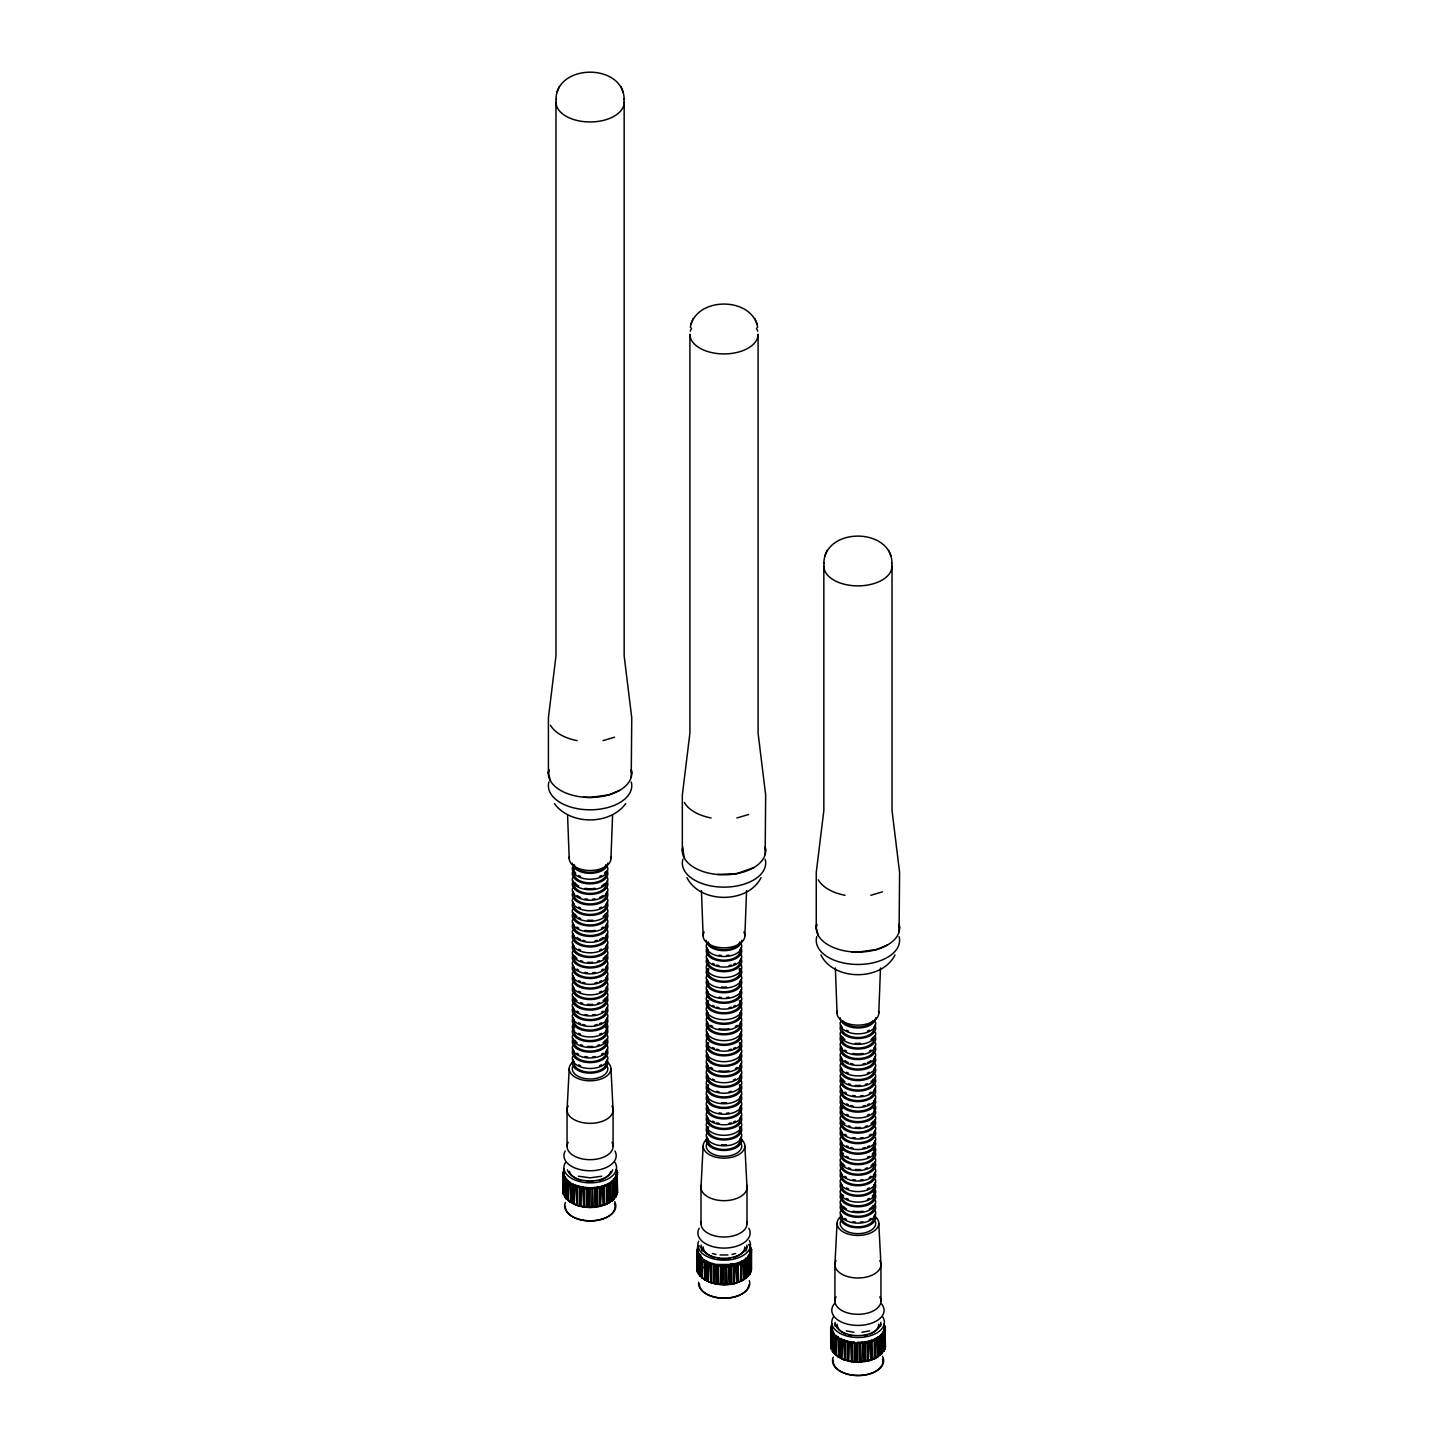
<?xml version="1.0" encoding="UTF-8"?>
<svg xmlns="http://www.w3.org/2000/svg" width="1448" height="1448" viewBox="0 0 1448 1448"><rect width="100%" height="100%" fill="white"/><g stroke="black" fill="none" stroke-linecap="round" stroke-linejoin="round"><path stroke-width="1.5" d="M555.978 102.265L555.978 655.89L548.412 717.756L548.412 773.413L550.439 780.834M604.649 1185.333L600.811 1186.527A26.317 15.204 0 0 1 597.753 1187.179L590.241 1187.812L589.97 1207.487L604.522 1204.772L604.649 1185.333A26.336 15.204 0 0 0 607.255 1184.211L610.332 1182.437A26.336 15.204 0 0 0 612.287 1180.935L614.35 1178.726A26.317 15.204 0 0 0 615.472 1176.953C617.101 1174.056 616.504 1166.744 616.577 1172.609M564.811 1194.111A25.557 14.752 0 0 0 565.571 1196.537L565.842 1197.134A25.557 14.752 0 0 0 582.603 1206.799L583.616 1206.98A25.557 14.752 0 0 0 600.395 1206.256L601.3 1205.858A25.557 14.752 0 0 0 606.748 1203.994A25.575 14.77 0 0 0 611.689 1200.754L614.386 1198.727L614.35 1178.726M615.762 1176.355L616.07 1196.555L614.803 1196.844L617.138 1194.383L616.359 1174.491M624.16 102.265L624.16 655.89L631.744 717.756L631.238 777.16M748.996 1244.411L750.462 1249.316L749.394 1254.276A26.317 15.204 0 0 1 748.272 1256.05L748.399 1275.96C742.172 1282.53 731.566 1284.43 724.163 1284.521L724.163 1265.136L727.819 1264.9M748.399 1275.96L748.2 1256.357L749.992 1256.249L749.684 1253.66M823.84 566.204L823.84 810.536L816.256 872.402L816.256 928.041L818.301 935.462M882.194 1333.355L882.321 1353.265L872.293 1359.509L857.831 1362.115L858.085 1342.459L865.596 1341.825A26.317 15.204 0 0 0 868.673 1341.174L872.492 1339.979A26.317 15.204 0 0 0 875.099 1338.857L878.176 1337.083A26.317 15.204 0 0 0 880.131 1335.563L882.194 1333.355A26.317 15.204 0 0 0 883.316 1331.599C884.945 1328.703 884.348 1321.39 884.42 1327.255M882.321 1353.265L882.122 1333.662L883.914 1333.572L883.606 1330.984M831.858 1326.006L832.853 1331.599A26.317 15.204 0 0 0 833.994 1333.355L833.849 1353.265L841.179 1358.441L851.478 1361.627A25.557 14.752 0 0 0 868.257 1360.903L869.216 1360.649A25.557 14.752 0 0 0 881.108 1353.79L884.981 1349.029L884.221 1329.137M892.022 566.204L892.022 810.536L899.588 872.402L899.081 931.788M697.755 1269.263L698.606 1270.204L696.796 1269.787L698.841 1272.05L697.393 1272.014L699.764 1274.457A25.557 14.752 0 0 0 716.543 1284.123L717.556 1284.304L709.52 1282.023L702.009 1277.86L701.936 1258.258L700.054 1256.05A26.317 15.204 0 0 1 698.95 1254.276L697.864 1250.565L698.642 1246.203M858.139 1361.898L850.447 1361.446A25.557 14.752 0 0 1 833.722 1351.78L830.718 1347.111L831.966 1342.332M565.842 1197.134L562.838 1192.138L563.815 1191.939L564.014 1171.36M610.947 858.447L612.558 815.604M744.869 935.77L746.571 890.665M878.791 1013.093L880.493 967.988M609.608 1182.907L612.178 1183.088L612.866 1180.391M701.556 1257.715L702.135 1258.258A26.317 15.204 0 0 0 704.09 1259.76L707.149 1261.534A26.317 15.204 0 0 0 709.773 1262.656L713.592 1263.851A26.317 15.204 0 0 0 716.651 1264.502L731.674 1264.502A26.317 15.204 0 0 0 734.751 1263.851L738.571 1262.656A26.317 15.204 0 0 0 741.177 1261.534L746.209 1260.321L748.272 1256.05M859.171 1342.441L851.985 1343.635L852.166 1361.301M877.452 1337.554L880.131 1337.644L880.71 1335.038M569.209 1068.769L567.055 1110.055L567.055 1146.4M703.131 1146.074L700.995 1187.378L700.995 1223.705M837.053 1223.397L834.917 1264.683L834.917 1301.028M568.195 1182.998L568.268 1182.02L568.431 1183.179L573.227 1184.211A26.317 15.204 0 0 0 575.851 1185.333L579.671 1186.527A26.317 15.204 0 0 0 582.73 1187.179L590.241 1187.812M702.135 1258.258L702.352 1260.502L704.796 1260.231M833.976 1333.355L836.057 1337.644L841.071 1338.857A26.317 15.204 0 0 0 843.695 1339.979L847.514 1341.174A26.317 15.204 0 0 0 850.591 1341.825L854.827 1342.332M589.155 1187.794L592.485 1189.351L592.485 1206.98M723.077 1265.118L726.407 1266.674L726.407 1284.304M856.999 1342.441L860.329 1343.979L860.329 1361.609M563.942 1171.993L563.344 1176.753L565.01 1176.953A26.317 15.204 0 0 0 566.132 1178.726L568.195 1180.935A26.317 15.204 0 0 0 570.168 1182.437L570.874 1182.907M697.357 1270.584L698.841 1272.05L698.045 1251.814M831.966 1329.137L832.455 1351.509L834.844 1353.5L833.197 1352.197M725.394 1265.136L724.579 1265.063M574.892 1204.374L576.775 1205.261L575.851 1185.333M708.814 1281.697L710.697 1282.584L709.773 1262.656M843.695 1339.979L844.618 1359.907L842.754 1359.02M589.336 1207.143C590.042 1207.795 576.358 1205.388 576.775 1205.261L566.005 1198.636L566.132 1178.726M555.978 99.188C556.883 63.241 623.255 63.151 624.16 99.188M823.84 563.109C824.781 527.108 891.063 527.108 892.022 563.109M563.942 1173.242L562.838 1172.572L564.195 1169.188M582.603 1206.799L583.616 1206.98L582.802 1187.324L580.395 1188.337L578.675 1186.274M616.54 1171.993L617.663 1174.509L616.215 1175.124M617.663 1192.138L616.794 1194.31M717.556 1284.304L716.543 1283.924L724.163 1284.521M698.207 1247.434L696.76 1249.787L697.864 1249.316M750.987 1270.584L750.987 1267.199M832.039 1323.834L830.7 1327.11L831.767 1327.255M884.638 1348.957L885.506 1346.785L883.66 1347.201L885.054 1345.681M616.359 1170.744L616.305 1169.188M884.221 1325.372L884.149 1323.834M751.53 1269.787L751.53 1249.57L749.756 1245.588M885.47 1347.111L884.855 1326.169L885.506 1327.219M548.412 773.395L548.919 769.63A41.666 24.055 0 0 0 590.078 797.468L608.993 794.825L619.545 790.409M690.334 327.357C695.782 296.315 752.218 296.315 757.666 327.357M684.379 858.139L682.66 848.365M765.159 854.483L765.666 795.079L758.1 733.213L758.1 334.235A34.1 19.675 0 0 1 724 353.927A34.1 19.675 0 0 1 689.9 334.235L689.9 733.213L682.334 795.079L682.334 850.736M816.256 928.041L816.763 924.276A41.666 24.055 0 0 0 857.922 952.096L876.836 949.472L887.389 945.037M602.278 1205.514L600.395 1206.275L601.807 1186.274M735.729 1263.597L734.317 1283.58A25.557 14.752 0 0 1 717.556 1284.285M870.121 1360.143L868.239 1360.903L869.651 1340.92M831.786 1326.621L831.568 1346.495M701.99 1277.751L698.334 1273.878L699.475 1273.86A25.557 14.752 0 0 1 699.239 1273.263M834.066 1352.921L834.844 1353.5L833.957 1353.156M610.332 1182.437L609.861 1202.274L604.16 1205.098M746.788 1257.715L746.209 1258.258A26.317 15.204 0 0 1 744.254 1259.76L743.783 1279.598L742.516 1280.303M878.176 1337.083L878.23 1356.541L876.438 1357.627M750.462 1250.565L750.462 1249.316M884.402 1327.888L884.402 1326.621M565.335 1197.55L567.001 1198.872L564.611 1196.862L564.412 1178.925L566.584 1179.287M700.524 1256.611L698.334 1256.249L698.533 1274.186M832.455 1333.88L832.636 1332.721L832.455 1333.88L834.446 1333.934M564.611 1179.233L564.123 1174.491M563.978 1189.858L562.838 1190.202L563.725 1192.03M698.533 1256.556L698.642 1253.66M579.671 1186.527L576.847 1187.378L576.992 1205.062M713.592 1263.851L710.769 1264.701L710.769 1282.331M847.514 1341.174L844.691 1342.025L844.691 1359.654M832.51 1332.576L832.564 1330.984M608.703 1184.374L609.789 1183.74L608.703 1184.374L608.594 1202.98L612.631 1200.139L611.689 1200.754A25.557 14.752 0 0 0 612.776 1199.686M746.209 1277.95L746.553 1277.462M852.347 1343.69L852.528 1361.337M612.395 1200.555L612.287 1180.935M746.317 1277.86L746.209 1258.258M880.131 1355.274L880.493 1354.785M610.205 1201.93L610.205 1182.69M874.773 1358.405L874.773 1340.776L875.913 1338.441M564.485 1179.034L564.792 1178.093M698.407 1256.357L698.714 1255.416M832.329 1333.68L832.636 1332.721M608.069 1183.794L606.929 1186.147L606.929 1203.777M741.991 1261.118L740.851 1263.452L740.851 1281.082M734.751 1263.851L737.086 1264.864L737.72 1263.814L737.575 1282.331M572.937 1203.469L572.413 1183.794M706.841 1280.865L706.334 1261.118M840.781 1358.115L840.256 1338.441M564.648 1177.948L564.72 1176.355M698.588 1255.271L698.932 1254.276L698.823 1258.584M617.065 1194.6L616.396 1174.871M749.756 1255.271C749.105 1253.642 752.616 1254.819 750.299 1251.814M750.987 1271.923L750.444 1247.108L751.059 1271.706L748.725 1274.15L749.648 1273.498L749.521 1254.312M884.873 1349.337L884.239 1329.499L885.506 1329.155L884.511 1327.327M697.266 1271.706C698.389 1265.371 696.216 1252.538 697.864 1250.565M750.716 1266.149L750.987 1265.063M697.393 1247.343L698.823 1245.714M750.951 1254.384L750.607 1253.262L751.059 1254.077M597.771 1206.618L597.753 1187.179L599.581 1188.446L601.21 1186.564L603.164 1187.541L604.522 1185.532L606.929 1186.147L606.621 1203.903M731.692 1283.942L731.602 1264.647L733.684 1265.733L735.15 1263.887M865.542 1361.229L865.542 1341.97L867.605 1343.056L869.072 1341.21C871.153 1342.893 874.375 1340.106 874.212 1340.16L874.321 1358.604M761.033 877.615C748.055 903.932 699.945 903.932 686.967 877.615M894.973 954.938C881.995 981.255 833.867 981.255 820.889 954.938M556.828 92.364L559.254 86.518M690.75 324.316L693.176 318.488M827.116 550.457L824.672 556.285M564.883 1176.989L564.611 1196.862M832.455 1351.509L832.745 1331.635M566.277 1181.278L568.195 1180.935L568.087 1200.555M700.054 1256.05L699.927 1275.96M738.571 1262.656L737.575 1264.701L736.38 1264.231L737.086 1282.494M834.12 1335.925L836.057 1335.563A26.317 15.204 0 0 0 838.012 1337.083L838.718 1337.554M577.155 1187.487L577.318 1205.17M704.072 1259.76L704.561 1261.968L706.859 1261.534L707.493 1263.452L709.882 1262.855L711.276 1264.032L711.258 1282.494M837.994 1337.083L838.483 1339.291L840.781 1338.857L841.415 1340.776L843.804 1340.16L845.198 1341.355L845.179 1359.799M562.874 1174.835L563.381 1173.749L562.874 1174.835L564.268 1175.124M696.778 1252.049L697.303 1251.072M832.129 1329.753L830.718 1329.481L831.786 1327.888M562.838 1174.509L563.815 1172.699M831.224 1328.377L830.7 1329.373M733.014 1263.507L730.154 1264.448L732.38 1263.67M741.485 1280.865L740.67 1281.317L741.648 1280.774L740.67 1281.317L741.177 1261.534M875.406 1358.17L874.592 1358.64L875.569 1358.097L874.592 1358.64L875.099 1338.857M570.277 1182.69L571.019 1202.492L570.15 1182.437M704.941 1262.185L704.941 1279.815L704.199 1259.995M839.949 1340.341A22.064 12.742 0 0 1 838.899 1339.364L838.863 1357.138L838.12 1337.319M625.735 803.604C609.934 825.342 570.222 825.342 554.403 803.604M615.997 1179.034L613.898 1179.287M698.588 1245.588L698.334 1249.877M749.793 1274.186L749.358 1255.832L749.992 1273.878L748.308 1275.833M614.278 1198.274L615.997 1196.663M615.871 1196.862L615.472 1176.953L615.834 1177.948M593.97 1207.107L594.567 1187.613M727.891 1284.43L728.507 1264.937M861.813 1361.754L862.429 1342.242M588.558 1206.999L589.083 1188.591L588.015 1189.351L585.915 1187.613M719.837 1264.937L721.937 1266.674L723.023 1265.914L722.48 1284.322M853.759 1342.242L855.859 1343.979L856.944 1343.237L856.401 1361.645M716.525 1284.123L716.724 1264.647L714.317 1265.661L712.597 1263.597M698.823 1254.312L697.266 1254.077L697.393 1272.014M750.136 1252.43L751.53 1252.158L750.498 1249.932M614.386 1198.51L613.717 1198.582A25.557 14.752 0 0 0 615.49 1195.034M598.621 1187.885L597.68 1187.324L596.359 1189.007L596.359 1206.637M732.543 1265.19L731.602 1264.647L730.281 1266.33L730.281 1283.96M866.465 1342.513L865.596 1341.825L864.203 1343.635L864.203 1361.265M566.005 1198.636L567.001 1198.872L566.096 1198.274M882.23 1353.156L881.561 1353.228A25.557 14.752 0 0 0 883.153 1350.278M563.344 1194.383L564.141 1169.351L563.471 1194.69M831.315 1349.337L831.985 1323.997L831.206 1349.029M872.384 1359.419L871.569 1340.323M698.063 1246.674L698.045 1248.049M588.015 1206.98L587.562 1188.536L589.083 1188.591M614.296 1198.817L614.278 1179.034M614.386 1198.727L614.477 1181.007L612.468 1180.935M724.163 1265.262L722.118 1266.674L723.023 1265.914M746.39 1258.258L748.399 1258.33L748.127 1257.443L748.145 1276.231M858.085 1342.586L856.039 1343.997L856.944 1343.237M880.131 1335.563L882.321 1335.635L882.049 1334.766L882.067 1353.554M748.218 1258.511L748.127 1257.443M882.158 1335.834L882.049 1334.766M562.838 1172.572L562.874 1192.464M580.395 1205.967L580.123 1187.469L581.571 1187.776L580.901 1206.075M714.317 1283.29L714.045 1264.792L715.493 1265.1L714.823 1283.399M848.763 1360.722L849.415 1342.423L848.238 1342.984L846.537 1340.92M595.816 1206.691L595.2 1188.337L596.703 1188.156L595.816 1189.061L594.006 1187.794L592.105 1189.369M729.738 1284.014L729.122 1265.661L730.625 1265.48L729.738 1266.385L727.928 1265.118L726.027 1266.674M863.66 1361.337L863.062 1342.984L864.565 1342.785L863.66 1343.708L861.85 1342.441L859.967 1343.997M588.558 1189.369L591.327 1187.794M601.119 1205.913L600.395 1206.275M736.199 1282.838L734.317 1283.58L735.294 1283.326A25.557 14.752 0 0 0 747.186 1276.466M868.963 1360.559L868.239 1360.903M848.238 1360.613L847.985 1342.115C848.763 1344.559 851.261 1339.871 851.985 1343.635M700.018 1275.598L700.923 1276.177L699.257 1274.874M571.019 1184.862L572.937 1184.229L573.571 1186.147L574.747 1185.767L574.005 1203.958M707.493 1281.082L707.439 1262.565L708.669 1263.09L707.927 1281.281M841.415 1358.405L841.36 1339.889L842.591 1340.414L841.849 1358.604M613.264 1199.143L613.717 1198.582M586.531 1207.107L586.983 1187.704M720.452 1284.43L720.905 1265.027M854.374 1361.754L854.338 1342.441M586.476 1187.794L584.684 1189.061L581.861 1187.885M720.398 1265.118L718.606 1266.385L715.783 1265.19M696.778 1249.678L696.796 1269.787M830.7 1327.002L830.718 1347.111M749.557 1273.661L748.725 1274.15L749.992 1273.878M743.693 1279.561L744.127 1259.995M877.579 1356.993L878.067 1337.319M698.678 1273.498L699.764 1274.457M832.745 1350.894L833.396 1351.183A25.557 14.752 0 0 1 832.654 1348.758M849.705 1342.513L851.623 1341.988M741.466 1261.534L743.385 1262.185L743.711 1261.063L742.625 1261.697L743.385 1279.815M875.388 1338.857L877.307 1339.509L877.651 1338.386L876.565 1339.002L877.307 1357.138M850.646 1361.229L851.478 1361.627L850.646 1341.97M576.775 1185.677L573.716 1186.202L574.747 1185.767M707.782 1263.597L708.669 1263.09M753.467 867.714L736.869 873.596L717.484 874.465M734.317 1283.58L735.331 1283.145M737.647 1263L740.851 1263.452L740.399 1281.281M579.272 1205.876L579.272 1186.564M713.194 1283.145L713.194 1263.887M847.134 1360.523L847.116 1341.21M614.567 737.213L602.947 740.634M748.489 814.536L736.869 817.957M882.411 891.859L870.809 895.28M737.249 1264.81L736.38 1264.231M871.008 1359.799L870.302 1341.554L871.008 1342.169M843.804 1359.419L844.618 1359.907L843.623 1359.419M601.735 1176.21L590.078 1177.839L578.422 1176.21M731.928 1254.42L735.656 1253.534M869.578 1330.857L861.94 1332.287M700.199 1258.602L701.936 1258.258M750.589 1250.022L751.584 1249.895L750.933 1248.846L751.566 1249.787M727.855 1264.81L726.208 1265.081M569.263 1201.369L570.476 1202.166M704.398 1279.489L703.185 1278.693M838.32 1356.812L837.125 1355.998M727.964 1254.982L720.036 1254.982M737.973 1282.276L738.444 1262.855M596.703 1187.342L597.68 1187.324M730.625 1264.665L731.602 1264.647M864.547 1341.988L865.542 1341.97M697.357 1267.199L697.212 1268.358M582.802 1187.324L583.779 1187.342M716.724 1264.647L717.701 1264.665M709.701 1282.095L709.972 1282.204M607.255 1184.211L609.463 1184.862M615.599 1176.989L617.138 1176.753L617.138 1194.383M883.678 1332.576L884.529 1330.585L884.981 1349.029M583.562 797.16L590.078 797.45A41.666 24.055 0 0 0 631.238 769.648L631.744 773.395M851.406 951.789L857.922 952.096A41.666 24.055 0 0 0 899.081 924.276L899.588 928.041M564.123 1187.686L564.014 1189.677L563.688 1188.826M617.608 1192.464L617.011 1171.523L617.663 1172.572M853.904 1332.287L846.266 1330.857M850.664 1361.283L849.614 1360.993M716.543 1283.924L715.692 1283.67M704.018 1279.217L704.995 1279.797M837.939 1356.541L838.917 1357.12M749.992 1245.479L749.087 1244.556M712.344 1253.534L716.072 1254.42M603.164 1205.17L602.459 1186.908L603.798 1186.491L603.653 1205.007M870.302 1341.554L871.642 1341.138L871.497 1359.654M883.443 1350.894L883.443 1331.635M570.096 1201.894L571.055 1202.474M563.978 1194.039L564.919 1194.727L563.435 1193.261M831.84 1348.74L832.763 1349.373L831.279 1347.907M836.166 1355.364L836.111 1336.667M702.244 1278.041L702.189 1259.344M617.101 1170.219L617.011 1174.418M835.949 1355.183L835.858 1335.581M880.239 1337.554L879.913 1355.437M746.317 1260.231L745.991 1278.131M612.395 1182.926L612.07 1200.808M883.859 1333.68L883.733 1351.509M883.787 1333.771L883.914 1351.201M856.039 1343.997L855.406 1343.165L855.859 1361.609M722.118 1266.674L721.484 1265.842L721.937 1284.304M567.634 1180.391L568.087 1182.926M617.011 1171.523L617.644 1172.464M734.027 1283.29L733.575 1264.955L733.503 1283.399M575.96 1185.532L576.847 1187.378M884.529 1330.585L884.945 1331.508M750.607 1253.262L751.023 1254.185M616.667 1175.939L617.101 1176.862M888.746 550.457L891.172 556.285M754.824 318.488L757.25 324.316M620.884 86.518L623.328 92.364M599.924 1188.374L599.581 1206.075M607.545 1203.469L607.545 1184.229M573.716 1186.202L573.517 1185.242L573.571 1203.777M614.205 1180.12L614.386 1181.097M860.148 1343.997L859.768 1361.645M726.226 1266.674L725.846 1284.322M592.286 1189.351L591.924 1206.999M599.762 1188.41L600.106 1205.967M765.34 848.347L765.666 850.718M878.791 1223.397L880.945 1264.683L880.945 1301.028M744.869 1146.074L747.005 1187.378L747.005 1223.705M610.947 1068.769L613.083 1110.055L613.083 1146.4M568.268 1182.02L568.431 1200.808M835.351 967.988L837.053 1013.093M701.429 890.665L703.131 935.77M567.58 815.604L569.209 858.447M880.312 1335.581L880.239 1355.183M867.949 1360.613L867.497 1342.278L867.424 1360.722M838.483 1339.291L838.483 1356.921M834.066 1333.662L834.12 1353.554M718.606 1284.014L718.443 1265.57L718.063 1283.96M704.561 1261.968L704.561 1279.598M700.126 1254.366L700.199 1276.231M584.684 1206.691L584.521 1188.247L584.141 1206.637M570.621 1184.645L570.621 1202.274M566.204 1179.034L566.277 1198.908M746.734 1221.641A23.005 13.285 0 0 1 724 1236.99A23.005 13.285 0 0 1 701.266 1221.641M746.734 1185.297A23.005 13.285 0 0 1 724 1200.664A23.005 13.285 0 0 1 701.266 1185.297M740.887 1138.997A20.869 12.055 0 0 1 737.973 1155.033A20.869 12.055 0 0 1 710.027 1155.033A20.869 12.055 0 0 1 707.113 1138.997M740.887 974.667A17.774 10.263 0 0 1 724 988.079A17.774 10.263 0 0 1 707.113 974.667M740.887 968.784A17.774 10.263 0 0 1 724 982.215A17.774 10.263 0 0 1 707.113 968.784M739.313 969.074A16.091 9.303 0 0 1 724 981.255A16.091 9.303 0 0 1 708.687 969.074M739.892 968.766A16.091 9.303 0 0 1 739.313 970.178M708.687 970.178A16.091 9.303 0 0 1 708.108 968.766M740.887 1142.906A17.774 10.263 0 0 1 724 1156.337A17.774 10.263 0 0 1 707.113 1142.906M740.887 1137.042A17.774 10.263 0 0 1 724 1150.454A17.774 10.263 0 0 1 707.113 1137.042M739.892 1138.743A16.091 9.303 0 0 1 724 1149.495A16.091 9.303 0 0 1 708.108 1138.743M726.516 1144.753A16.091 9.303 0 0 1 721.484 1144.753M740.887 1132.39A17.774 10.263 0 0 1 724 1145.821A17.774 10.263 0 0 1 707.113 1132.39M740.887 1126.526A17.774 10.263 0 0 1 724 1139.938A17.774 10.263 0 0 1 707.113 1126.526M739.313 1126.815A16.091 9.303 0 0 1 724 1138.979A16.091 9.303 0 0 1 708.687 1126.815M740.887 1121.874A17.774 10.263 0 0 1 724 1135.304A17.774 10.263 0 0 1 707.113 1121.874M740.887 1116.01A17.774 10.263 0 0 1 724 1129.422A17.774 10.263 0 0 1 707.113 1116.01M739.892 1117.711A16.091 9.303 0 0 1 724 1128.463A16.091 9.303 0 0 1 708.108 1117.711M735.385 1121.114A16.091 9.303 0 0 1 733.466 1122.055M731.312 1122.815A16.091 9.303 0 0 1 728.978 1123.377M719.023 1123.377A16.091 9.303 0 0 1 716.688 1122.815M714.534 1122.055A16.091 9.303 0 0 1 712.615 1121.114M740.887 1111.358A17.774 10.263 0 0 1 724 1124.788A17.774 10.263 0 0 1 707.113 1111.358M740.887 1105.494A17.774 10.263 0 0 1 724 1118.906A17.774 10.263 0 0 1 707.113 1105.494M739.892 1107.195A16.091 9.303 0 0 1 724 1117.947A16.091 9.303 0 0 1 708.108 1107.195M728.978 1112.86A16.091 9.303 0 0 1 726.516 1113.204M721.484 1113.204A16.091 9.303 0 0 1 719.023 1112.86M740.887 1079.81A17.774 10.263 0 0 1 724 1093.24A17.774 10.263 0 0 1 707.113 1079.81M740.887 1073.945A17.774 10.263 0 0 1 724 1087.376A17.774 10.263 0 0 1 707.113 1073.945M739.892 1075.665A16.091 9.303 0 0 1 724 1086.398A16.091 9.303 0 0 1 708.108 1075.665M735.385 1079.05A16.091 9.303 0 0 1 733.466 1079.991M714.534 1079.991A16.091 9.303 0 0 1 712.615 1079.05M740.887 1100.842A17.774 10.263 0 0 1 724 1114.272A17.774 10.263 0 0 1 707.113 1100.842M740.887 1094.978A17.774 10.263 0 0 1 724 1108.408A17.774 10.263 0 0 1 707.113 1094.978M739.892 1096.697A16.091 9.303 0 0 1 724 1107.43A16.091 9.303 0 0 1 708.108 1096.697M726.516 1102.688A16.091 9.303 0 0 1 721.484 1102.688M740.887 1090.326A17.774 10.263 0 0 1 724 1103.756A17.774 10.263 0 0 1 707.113 1090.326M740.887 1084.461A17.774 10.263 0 0 1 724 1097.892A17.774 10.263 0 0 1 707.113 1084.461M739.313 1084.751A16.091 9.303 0 0 1 724 1096.914A16.091 9.303 0 0 1 708.687 1084.751M731.312 1091.267A16.091 9.303 0 0 1 728.978 1091.828M719.023 1091.828A16.091 9.303 0 0 1 716.688 1091.267M740.887 1069.294A17.774 10.263 0 0 1 724 1082.724A17.774 10.263 0 0 1 707.113 1069.294M740.887 1063.429A17.774 10.263 0 0 1 724 1076.86A17.774 10.263 0 0 1 707.113 1063.429M739.892 1065.149A16.091 9.303 0 0 1 724 1075.882A16.091 9.303 0 0 1 708.108 1065.149M737.032 1067.411A16.091 9.303 0 0 1 735.385 1068.534M728.978 1070.796A16.091 9.303 0 0 1 719.023 1070.796M712.615 1068.534A16.091 9.303 0 0 1 710.968 1067.411M740.887 995.699A17.774 10.263 0 0 1 724 1009.111A17.774 10.263 0 0 1 707.113 995.699M740.887 989.817A17.774 10.263 0 0 1 724 1003.247A17.774 10.263 0 0 1 707.113 989.817M739.892 991.536A16.091 9.303 0 0 1 724 1002.288A16.091 9.303 0 0 1 708.108 991.536M728.978 997.183A16.091 9.303 0 0 1 726.516 997.527M721.484 997.527A16.091 9.303 0 0 1 719.023 997.183M740.887 1037.745A17.774 10.263 0 0 1 724 1051.176A17.774 10.263 0 0 1 707.113 1037.745M740.887 1031.881A17.774 10.263 0 0 1 724 1045.311A17.774 10.263 0 0 1 707.113 1031.881M739.892 1033.601A16.091 9.303 0 0 1 724 1044.334A16.091 9.303 0 0 1 708.108 1033.601M740.887 1016.731A17.774 10.263 0 0 1 724 1030.143A17.774 10.263 0 0 1 707.113 1016.731M740.887 1010.849A17.774 10.263 0 0 1 724 1024.279A17.774 10.263 0 0 1 707.113 1010.849M739.892 1012.568A16.091 9.303 0 0 1 724 1023.302A16.091 9.303 0 0 1 708.108 1012.568M740.887 985.183A17.774 10.263 0 0 1 724 998.595A17.774 10.263 0 0 1 707.113 985.183M740.887 979.3A17.774 10.263 0 0 1 724 992.731A17.774 10.263 0 0 1 707.113 979.3M739.892 981.02A16.091 9.303 0 0 1 724 991.771A16.091 9.303 0 0 1 708.108 981.02M726.516 987.011A16.091 9.303 0 0 1 721.484 987.011M740.887 1058.778A17.774 10.263 0 0 1 724 1072.208A17.774 10.263 0 0 1 707.113 1058.778M740.887 1052.913A17.774 10.263 0 0 1 724 1066.343A17.774 10.263 0 0 1 707.113 1052.913M739.892 1054.633A16.091 9.303 0 0 1 724 1065.366A16.091 9.303 0 0 1 708.108 1054.633M740.887 1048.262A17.774 10.263 0 0 1 724 1061.692A17.774 10.263 0 0 1 707.113 1048.262M740.887 1042.397A17.774 10.263 0 0 1 724 1055.827A17.774 10.263 0 0 1 707.113 1042.397M739.313 1042.687A16.091 9.303 0 0 1 724 1054.85A16.091 9.303 0 0 1 708.687 1042.687M735.385 1047.501A16.091 9.303 0 0 1 733.466 1048.443M731.312 1049.203A16.091 9.303 0 0 1 728.978 1049.764M719.023 1049.764A16.091 9.303 0 0 1 716.688 1049.203M714.534 1048.443A16.091 9.303 0 0 1 712.615 1047.501M740.887 1006.215A17.774 10.263 0 0 1 724 1019.627A17.774 10.263 0 0 1 707.113 1006.215M740.887 1000.333A17.774 10.263 0 0 1 724 1013.763A17.774 10.263 0 0 1 707.113 1000.333M739.313 1000.622A16.091 9.303 0 0 1 724 1012.804A16.091 9.303 0 0 1 708.687 1000.622M735.385 1005.437A16.091 9.303 0 0 1 733.466 1006.378M731.312 1007.138A16.091 9.303 0 0 1 728.978 1007.699M719.023 1007.699A16.091 9.303 0 0 1 716.688 1007.138M714.534 1006.378A16.091 9.303 0 0 1 712.615 1005.437M740.887 1027.247A17.774 10.263 0 0 1 724 1040.66A17.774 10.263 0 0 1 707.113 1027.247M740.887 1021.365A17.774 10.263 0 0 1 724 1034.795A17.774 10.263 0 0 1 707.113 1021.365M739.892 1023.084A16.091 9.303 0 0 1 724 1033.818A16.091 9.303 0 0 1 708.108 1023.084M737.032 1025.347A16.091 9.303 0 0 1 735.385 1026.469M728.978 1028.732A16.091 9.303 0 0 1 719.023 1028.732M712.615 1026.469A16.091 9.303 0 0 1 710.968 1025.347M740.887 943.119A17.774 10.263 0 0 1 724 956.531A17.774 10.263 0 0 1 707.113 943.119M741.774 940.404A17.774 10.263 0 0 1 724 950.666A17.774 10.263 0 0 1 706.226 940.404M739.892 941.852A16.091 9.303 0 0 1 724 949.707A16.091 9.303 0 0 1 708.108 941.852M740.887 964.151A17.774 10.263 0 0 1 724 977.563A17.774 10.263 0 0 1 707.113 964.151M740.887 958.268A17.774 10.263 0 0 1 724 971.699A17.774 10.263 0 0 1 707.113 958.268M739.892 959.988A16.091 9.303 0 0 1 724 970.739A16.091 9.303 0 0 1 708.108 959.988M735.385 963.373A16.091 9.303 0 0 1 733.466 964.314M731.312 965.074A16.091 9.303 0 0 1 728.978 965.635M719.023 965.635A16.091 9.303 0 0 1 716.688 965.074M714.534 964.314A16.091 9.303 0 0 1 712.615 963.373M740.887 953.635A17.774 10.263 0 0 1 724 967.047A17.774 10.263 0 0 1 707.113 953.635M740.887 947.752A17.774 10.263 0 0 1 724 961.182A17.774 10.263 0 0 1 707.113 947.752M739.892 949.472A16.091 9.303 0 0 1 724 960.223A16.091 9.303 0 0 1 708.108 949.472M728.978 955.119A16.091 9.303 0 0 1 726.516 955.463M721.484 955.463A16.091 9.303 0 0 1 719.023 955.119M743.856 932.041A20.869 12.055 0 0 1 724 947.825A20.869 12.055 0 0 1 704.144 932.041M749.394 1240.628A26.317 15.204 0 0 1 724.706 1260.158A26.317 15.204 0 0 1 698.642 1241.226M748.996 1273.57A25.557 14.752 0 0 1 748.037 1275.326M698.66 1270.819A25.557 14.752 0 0 1 698.696 1268.955M749.34 1280.72A25.575 14.77 0 0 1 725.502 1298.078A25.575 14.77 0 0 1 698.66 1282.258M748.924 1284.865A24.815 14.317 0 0 1 726.787 1298.204A24.815 14.317 0 0 1 700.289 1287.869M700.036 1287.272A24.815 14.317 0 0 1 699.366 1283.652M703.33 1267.634A23.494 13.557 0 0 1 702.877 1267.109M742.154 1264.484A23.494 13.557 0 0 1 741.485 1264.918M703.33 1262.023A23.494 13.557 0 0 1 702.877 1261.498M700.886 1257.534A23.494 13.557 0 0 1 700.778 1254.583M742.299 1263.018A22.064 12.742 0 0 1 739.765 1264.774M733.068 1265.751A15.258 8.815 0 0 1 731.674 1266.276M727.855 1267.145A15.258 8.815 0 0 1 724.579 1267.398M746.915 1245.045A22.915 13.231 0 0 1 724 1258.276A22.915 13.231 0 0 1 701.085 1245.045M746.915 1246.909A22.915 13.231 0 0 1 745.792 1251M702.208 1251A22.915 13.231 0 0 1 701.085 1246.909M690.334 331.158A34.1 19.675 0 0 1 691.583 328.153M756.417 328.153A34.1 19.675 0 0 1 757.666 331.158M744.833 1246.909A20.833 12.037 0 0 1 733.466 1257.624M730.444 1258.348A20.833 12.037 0 0 1 717.556 1258.348M714.534 1257.624A20.833 12.037 0 0 1 703.167 1246.909M748.851 1228.32A26.136 15.095 0 0 1 724 1248.085A26.136 15.095 0 0 1 699.149 1228.32M765.159 846.971A41.666 24.055 0 0 1 724 874.791A41.666 24.055 0 0 1 682.841 846.971M711.131 817.957A41.666 24.055 0 0 1 684.379 802.5M765.159 859.316A41.666 24.055 0 0 1 724 887.135A41.666 24.055 0 0 1 682.841 859.316M879.805 1296.919A23.005 13.285 0 0 1 857.922 1314.313A23.005 13.285 0 0 1 836.039 1296.919M879.805 1260.593A23.005 13.285 0 0 1 857.922 1277.987A23.005 13.285 0 0 1 836.039 1260.593M876.529 1217.931A20.869 12.055 0 0 1 857.922 1235.452A20.869 12.055 0 0 1 839.333 1217.931M875.479 1053.547A17.774 10.263 0 0 1 857.922 1065.402A17.774 10.263 0 0 1 840.383 1053.547M874.827 1046.108A17.774 10.263 0 0 1 857.922 1059.538A17.774 10.263 0 0 1 841.035 1046.108M873.832 1047.827A16.091 9.303 0 0 1 857.922 1058.56A16.091 9.303 0 0 1 842.03 1047.827M870.954 1050.09A16.091 9.303 0 0 1 869.307 1051.212M862.899 1053.474A16.091 9.303 0 0 1 852.944 1053.474M846.537 1051.212A16.091 9.303 0 0 1 844.908 1050.09M875.479 1221.804A17.774 10.263 0 0 1 857.922 1233.66A17.774 10.263 0 0 1 840.383 1221.804M874.827 1214.365A17.774 10.263 0 0 1 857.922 1227.777A17.774 10.263 0 0 1 841.035 1214.365M873.832 1216.067A16.091 9.303 0 0 1 857.922 1226.818A16.091 9.303 0 0 1 842.03 1216.067M870.954 1218.347A16.091 9.303 0 0 1 869.307 1219.451M862.899 1221.732A16.091 9.303 0 0 1 860.438 1222.058M855.406 1222.058A16.091 9.303 0 0 1 852.944 1221.732M846.537 1219.451A16.091 9.303 0 0 1 844.908 1218.347M875.479 1211.288A17.774 10.263 0 0 1 857.922 1223.144A17.774 10.263 0 0 1 840.383 1211.288M874.827 1203.849A17.774 10.263 0 0 1 857.922 1217.261A17.774 10.263 0 0 1 841.035 1203.849M873.832 1205.551A16.091 9.303 0 0 1 857.922 1216.302A16.091 9.303 0 0 1 842.03 1205.551M873.235 1205.243A16.091 9.303 0 0 1 869.307 1208.935M862.899 1211.216A16.091 9.303 0 0 1 852.944 1211.216M846.537 1208.935A16.091 9.303 0 0 1 843.587 1206.582M875.479 1200.772A17.774 10.263 0 0 1 857.922 1212.628A17.774 10.263 0 0 1 840.383 1200.772M873.759 1191.831A17.774 10.263 0 0 1 859.316 1206.727A17.774 10.263 0 0 1 841.035 1193.333M873.832 1195.034A16.091 9.303 0 0 1 857.922 1205.786A16.091 9.303 0 0 1 842.03 1195.034M874.031 1191.849A16.091 9.303 0 0 1 873.832 1193.315M873.235 1194.727A16.091 9.303 0 0 1 872.275 1196.066M869.307 1198.419A16.091 9.303 0 0 1 867.388 1199.378M848.456 1199.378A16.091 9.303 0 0 1 846.537 1198.419M843.587 1196.066A16.091 9.303 0 0 1 842.609 1194.727M875.479 1190.256A17.774 10.263 0 0 1 857.922 1202.111A17.774 10.263 0 0 1 840.383 1190.256M874.827 1182.817A17.774 10.263 0 0 1 857.922 1196.229A17.774 10.263 0 0 1 841.035 1182.817M873.832 1184.518A16.091 9.303 0 0 1 857.922 1195.27A16.091 9.303 0 0 1 842.03 1184.518M869.307 1187.903A16.091 9.303 0 0 1 867.388 1188.862M848.456 1188.862A16.091 9.303 0 0 1 846.537 1187.903M875.479 1158.708A17.774 10.263 0 0 1 857.922 1170.563A17.774 10.263 0 0 1 840.383 1158.708M873.759 1149.766A17.774 10.263 0 0 1 857.922 1164.681A17.774 10.263 0 0 1 842.103 1149.766M873.832 1152.97A16.091 9.303 0 0 1 857.922 1163.721A16.091 9.303 0 0 1 842.03 1152.97M873.235 1152.662A16.091 9.303 0 0 1 872.275 1154.02M869.307 1156.373A16.091 9.303 0 0 1 867.388 1157.314M848.456 1157.314A16.091 9.303 0 0 1 846.537 1156.373M843.587 1154.02A16.091 9.303 0 0 1 842.609 1152.662M842.03 1151.25A16.091 9.303 0 0 1 841.831 1149.784M874.031 1149.784A16.091 9.303 0 0 1 873.832 1151.25M875.479 1179.74A17.774 10.263 0 0 1 857.922 1191.595A17.774 10.263 0 0 1 840.383 1179.74M874.827 1172.301A17.774 10.263 0 0 1 857.922 1185.713A17.774 10.263 0 0 1 841.035 1172.301M873.832 1174.002A16.091 9.303 0 0 1 857.922 1184.754A16.091 9.303 0 0 1 842.03 1174.002M870.954 1176.283A16.091 9.303 0 0 1 869.307 1177.387M862.899 1179.668A16.091 9.303 0 0 1 860.438 1180.011M855.406 1180.011A16.091 9.303 0 0 1 852.944 1179.668M846.537 1177.387A16.091 9.303 0 0 1 844.908 1176.283M875.479 1169.224A17.774 10.263 0 0 1 857.922 1181.079A17.774 10.263 0 0 1 840.383 1169.224M874.827 1161.785A17.774 10.263 0 0 1 857.922 1175.197A17.774 10.263 0 0 1 841.035 1161.785M873.832 1163.486A16.091 9.303 0 0 1 857.922 1174.237A16.091 9.303 0 0 1 842.03 1163.486M873.235 1163.178A16.091 9.303 0 0 1 870.954 1165.767M867.388 1167.83A16.091 9.303 0 0 1 865.234 1168.59M860.438 1169.495A16.091 9.303 0 0 1 855.406 1169.495M850.61 1168.59A16.091 9.303 0 0 1 848.456 1167.83M844.908 1165.767A16.091 9.303 0 0 1 842.609 1163.178M875.479 1148.192A17.774 10.263 0 0 1 857.922 1160.047A17.774 10.263 0 0 1 840.383 1148.192M874.827 1140.753A17.774 10.263 0 0 1 857.922 1154.165A17.774 10.263 0 0 1 841.035 1140.753M873.832 1142.454A16.091 9.303 0 0 1 857.922 1153.205A16.091 9.303 0 0 1 842.03 1142.454M869.307 1145.857A16.091 9.303 0 0 1 867.388 1146.798M865.234 1147.558A16.091 9.303 0 0 1 862.899 1148.119M852.944 1148.119A16.091 9.303 0 0 1 850.61 1147.558M848.456 1146.798A16.091 9.303 0 0 1 846.537 1145.857M875.479 1074.579A17.774 10.263 0 0 1 857.922 1086.434A17.774 10.263 0 0 1 840.383 1074.579M874.827 1067.14A17.774 10.263 0 0 1 857.922 1080.57A17.774 10.263 0 0 1 841.035 1067.14M873.832 1068.859A16.091 9.303 0 0 1 857.922 1079.593A16.091 9.303 0 0 1 842.03 1068.859M869.307 1072.244A16.091 9.303 0 0 1 867.388 1073.185M848.456 1073.185A16.091 9.303 0 0 1 846.537 1072.244M875.479 1116.643A17.774 10.263 0 0 1 857.922 1128.499A17.774 10.263 0 0 1 840.383 1116.643M873.759 1107.72A17.774 10.263 0 0 1 857.922 1122.616A17.774 10.263 0 0 1 842.103 1107.72M873.832 1110.906A16.091 9.303 0 0 1 857.922 1121.657A16.091 9.303 0 0 1 842.03 1110.906M874.031 1107.72A16.091 9.303 0 0 1 873.832 1109.186M869.307 1114.308A16.091 9.303 0 0 1 867.388 1115.25M848.456 1115.25A16.091 9.303 0 0 1 846.537 1114.308M842.03 1109.186A16.091 9.303 0 0 1 841.831 1107.72M875.479 1095.611A17.774 10.263 0 0 1 857.922 1107.467A17.774 10.263 0 0 1 840.383 1095.611M874.827 1088.172A17.774 10.263 0 0 1 857.922 1101.602A17.774 10.263 0 0 1 841.035 1088.172M873.832 1089.891A16.091 9.303 0 0 1 857.922 1100.625A16.091 9.303 0 0 1 842.03 1089.891M870.954 1092.154A16.091 9.303 0 0 1 869.307 1093.276M862.899 1095.539A16.091 9.303 0 0 1 860.438 1095.883M855.406 1095.883A16.091 9.303 0 0 1 852.944 1095.539M846.537 1093.276A16.091 9.303 0 0 1 844.908 1092.154M875.479 1064.063A17.774 10.263 0 0 1 857.922 1075.918A17.774 10.263 0 0 1 840.383 1064.063M874.827 1056.624A17.774 10.263 0 0 1 857.922 1070.054A17.774 10.263 0 0 1 841.035 1056.624M873.832 1058.343A16.091 9.303 0 0 1 857.922 1069.076A16.091 9.303 0 0 1 842.03 1058.343M870.954 1060.606A16.091 9.303 0 0 1 867.388 1062.669M865.234 1063.429A16.091 9.303 0 0 1 862.899 1063.99M852.944 1063.99A16.091 9.303 0 0 1 850.61 1063.429M848.456 1062.669A16.091 9.303 0 0 1 844.908 1060.606M875.479 1137.676A17.774 10.263 0 0 1 857.922 1149.531A17.774 10.263 0 0 1 840.383 1137.676M874.827 1130.236A17.774 10.263 0 0 1 857.922 1143.649A17.774 10.263 0 0 1 841.035 1130.236M873.832 1131.938A16.091 9.303 0 0 1 857.922 1142.689A16.091 9.303 0 0 1 842.03 1131.938M870.954 1134.218A16.091 9.303 0 0 1 869.307 1135.341M862.899 1137.603A16.091 9.303 0 0 1 860.438 1137.947M855.406 1137.947A16.091 9.303 0 0 1 852.944 1137.603M846.537 1135.341A16.091 9.303 0 0 1 844.908 1134.218M875.479 1127.159A17.774 10.263 0 0 1 857.922 1139.015A17.774 10.263 0 0 1 840.383 1127.159M874.827 1119.72A17.774 10.263 0 0 1 857.922 1133.132A17.774 10.263 0 0 1 841.035 1119.72M873.832 1121.422A16.091 9.303 0 0 1 857.922 1132.173A16.091 9.303 0 0 1 842.03 1121.422M873.235 1121.114A16.091 9.303 0 0 1 870.954 1123.702M867.388 1125.766A16.091 9.303 0 0 1 865.234 1126.526M860.438 1127.431A16.091 9.303 0 0 1 855.406 1127.431M850.61 1126.526A16.091 9.303 0 0 1 848.456 1125.766M844.908 1123.702A16.091 9.303 0 0 1 842.609 1121.114M875.479 1085.095A17.774 10.263 0 0 1 857.922 1096.95A17.774 10.263 0 0 1 840.383 1085.095M874.827 1077.656A17.774 10.263 0 0 1 857.922 1091.086A17.774 10.263 0 0 1 841.035 1077.656M873.832 1079.375A16.091 9.303 0 0 1 857.922 1090.109A16.091 9.303 0 0 1 842.03 1079.375M873.235 1079.05A16.091 9.303 0 0 1 870.954 1081.638M867.388 1083.701A16.091 9.303 0 0 1 865.234 1084.461M860.438 1085.367A16.091 9.303 0 0 1 855.406 1085.367M850.61 1084.461A16.091 9.303 0 0 1 848.456 1083.701M844.908 1081.638A16.091 9.303 0 0 1 842.609 1079.05M875.479 1106.127A17.774 10.263 0 0 1 857.922 1117.983A17.774 10.263 0 0 1 840.383 1106.127M874.827 1098.688A17.774 10.263 0 0 1 857.922 1112.118A17.774 10.263 0 0 1 841.035 1098.688M873.832 1100.39A16.091 9.303 0 0 1 857.922 1111.141A16.091 9.303 0 0 1 842.03 1100.39M869.307 1103.792A16.091 9.303 0 0 1 867.388 1104.734M865.234 1105.494A16.091 9.303 0 0 1 862.899 1106.055M852.944 1106.055A16.091 9.303 0 0 1 850.61 1105.494M848.456 1104.734A16.091 9.303 0 0 1 846.537 1103.792M875.479 1021.998A17.774 10.263 0 0 1 857.922 1033.854A17.774 10.263 0 0 1 840.383 1021.998M875.696 1017.727A17.774 10.263 0 0 1 857.922 1027.99A17.774 10.263 0 0 1 840.166 1017.727M873.235 1020.605A16.091 9.303 0 0 1 857.922 1027.012A16.091 9.303 0 0 1 842.609 1020.605M875.479 1043.031A17.774 10.263 0 0 1 857.922 1054.886A17.774 10.263 0 0 1 840.383 1043.031M874.827 1035.591A17.774 10.263 0 0 1 857.922 1049.022A17.774 10.263 0 0 1 841.035 1035.591M873.832 1037.311A16.091 9.303 0 0 1 857.922 1048.044A16.091 9.303 0 0 1 842.03 1037.311M873.235 1036.985A16.091 9.303 0 0 1 870.954 1039.573M860.438 1043.302A16.091 9.303 0 0 1 855.406 1043.302M844.908 1039.573A16.091 9.303 0 0 1 842.609 1036.985M875.479 1032.515A17.774 10.263 0 0 1 857.922 1044.37A17.774 10.263 0 0 1 840.383 1032.515M874.827 1025.075A17.774 10.263 0 0 1 857.922 1038.506A17.774 10.263 0 0 1 841.035 1025.075M873.832 1026.795A16.091 9.303 0 0 1 857.922 1037.528A16.091 9.303 0 0 1 842.03 1026.795M869.307 1030.18A16.091 9.303 0 0 1 867.388 1031.121M848.456 1031.121A16.091 9.303 0 0 1 846.537 1030.18M878.538 1011.211A20.869 12.055 0 0 1 857.922 1025.13A20.869 12.055 0 0 1 837.306 1011.211M882.61 1316.757A26.317 15.204 0 0 1 858.628 1337.481A26.317 15.204 0 0 1 833.197 1317.336M882.484 1356.251A25.575 14.77 0 0 1 858.899 1375.419A25.575 14.77 0 0 1 833.27 1357.138M882.628 1359.165A24.815 14.317 0 0 1 882.628 1363.401M882.23 1364.595A24.815 14.317 0 0 1 857.035 1375.582A24.815 14.317 0 0 1 833.559 1363.401M833.324 1362.188A24.815 14.317 0 0 1 833.324 1360.36M880.837 1322.368A22.915 13.231 0 0 1 857.922 1335.599A22.915 13.231 0 0 1 835.007 1322.368M880.837 1324.232A22.915 13.231 0 0 1 880.565 1326.296M835.297 1326.296A22.915 13.231 0 0 1 835.007 1324.232M891.588 563.127A34.1 19.675 0 0 1 857.922 585.879A34.1 19.675 0 0 1 824.256 563.127M878.755 1324.232A20.833 12.037 0 0 1 870.176 1333.952M867.388 1334.947A20.833 12.037 0 0 1 864.365 1335.671M851.478 1335.671A20.833 12.037 0 0 1 848.474 1334.947M845.686 1333.952A20.833 12.037 0 0 1 837.089 1324.232M881.217 1303.453A26.136 15.095 0 0 1 857.922 1325.409A26.136 15.095 0 0 1 834.645 1303.453M845.053 895.28A41.666 24.055 0 0 1 818.301 879.823M899.081 936.639A41.666 24.055 0 0 1 857.922 964.459A41.666 24.055 0 0 1 816.763 936.639M611.961 1142.291A23.005 13.285 0 0 1 590.078 1159.685A23.005 13.285 0 0 1 568.195 1142.291M611.961 1105.946A23.005 13.285 0 0 1 590.078 1123.34A23.005 13.285 0 0 1 568.195 1105.946M606.965 1061.674A20.869 12.055 0 0 1 604.033 1077.71A20.869 12.055 0 0 1 576.105 1077.71A20.869 12.055 0 0 1 573.191 1061.674M607.617 898.9A17.774 10.263 0 0 1 590.078 910.774A17.774 10.263 0 0 1 572.521 898.9M606.965 891.461A17.774 10.263 0 0 1 590.078 904.891A17.774 10.263 0 0 1 573.173 891.461M605.97 893.181A16.091 9.303 0 0 1 590.078 903.932A16.091 9.303 0 0 1 574.168 893.181M603.092 895.461A16.091 9.303 0 0 1 599.544 897.507M595.056 898.828A16.091 9.303 0 0 1 592.594 899.172M587.562 899.172A16.091 9.303 0 0 1 585.101 898.828M580.612 897.507A16.091 9.303 0 0 1 577.046 895.461M607.617 1067.158A17.774 10.263 0 0 1 590.078 1079.013A17.774 10.263 0 0 1 572.521 1067.158M606.965 1059.719A17.774 10.263 0 0 1 590.078 1073.149A17.774 10.263 0 0 1 573.173 1059.719M605.97 1061.438A16.091 9.303 0 0 1 590.078 1072.172A16.091 9.303 0 0 1 574.168 1061.438M601.463 1064.823A16.091 9.303 0 0 1 599.544 1065.764M580.612 1065.764A16.091 9.303 0 0 1 578.693 1064.823M607.617 1056.642A17.774 10.263 0 0 1 590.078 1068.497A17.774 10.263 0 0 1 572.521 1056.642M606.965 1049.203A17.774 10.263 0 0 1 590.078 1062.633A17.774 10.263 0 0 1 573.173 1049.203M605.97 1050.922A16.091 9.303 0 0 1 590.078 1061.655A16.091 9.303 0 0 1 574.168 1050.922M603.092 1053.185A16.091 9.303 0 0 1 601.463 1054.307M595.056 1056.569A16.091 9.303 0 0 1 592.594 1056.913M587.562 1056.913A16.091 9.303 0 0 1 585.101 1056.569M578.693 1054.307A16.091 9.303 0 0 1 577.046 1053.185M607.617 1046.126A17.774 10.263 0 0 1 590.078 1057.981A17.774 10.263 0 0 1 572.521 1046.126M606.965 1038.687A17.774 10.263 0 0 1 590.078 1052.117A17.774 10.263 0 0 1 573.173 1038.687M605.97 1040.406A16.091 9.303 0 0 1 590.078 1051.139A16.091 9.303 0 0 1 574.168 1040.406M605.391 1040.08A16.091 9.303 0 0 1 603.092 1042.669M599.544 1044.732A16.091 9.303 0 0 1 597.391 1045.492M592.594 1046.397A16.091 9.303 0 0 1 587.562 1046.397M582.766 1045.492A16.091 9.303 0 0 1 580.612 1044.732M577.046 1042.669A16.091 9.303 0 0 1 574.766 1040.08M607.617 1035.61A17.774 10.263 0 0 1 590.078 1047.465A17.774 10.263 0 0 1 572.521 1035.61M605.898 1026.686A17.774 10.263 0 0 1 590.078 1041.601A17.774 10.263 0 0 1 574.241 1026.686M605.97 1029.89A16.091 9.303 0 0 1 590.078 1040.623A16.091 9.303 0 0 1 574.168 1029.89M606.169 1026.704A16.091 9.303 0 0 1 605.97 1028.152M601.463 1033.275A16.091 9.303 0 0 1 599.544 1034.216M580.612 1034.216A16.091 9.303 0 0 1 578.693 1033.275M574.168 1028.152A16.091 9.303 0 0 1 573.969 1026.704M607.617 1004.061A17.774 10.263 0 0 1 590.078 1015.917A17.774 10.263 0 0 1 572.521 1004.061M606.965 996.622A17.774 10.263 0 0 1 590.078 1010.052A17.774 10.263 0 0 1 573.173 996.622M605.97 998.342A16.091 9.303 0 0 1 590.078 1009.093A16.091 9.303 0 0 1 574.168 998.342M605.391 998.016A16.091 9.303 0 0 1 603.092 1000.622M599.544 1002.668A16.091 9.303 0 0 1 597.391 1003.428M592.594 1004.333A16.091 9.303 0 0 1 587.562 1004.333M582.766 1003.428A16.091 9.303 0 0 1 580.612 1002.668M577.046 1000.622A16.091 9.303 0 0 1 574.766 998.016M607.617 1025.094A17.774 10.263 0 0 1 590.078 1036.949A17.774 10.263 0 0 1 572.521 1025.094M606.965 1017.654A17.774 10.263 0 0 1 590.078 1031.085A17.774 10.263 0 0 1 573.173 1017.654M605.97 1019.374A16.091 9.303 0 0 1 590.078 1030.107A16.091 9.303 0 0 1 574.168 1019.374M601.463 1022.759A16.091 9.303 0 0 1 599.544 1023.7M597.391 1024.46A16.091 9.303 0 0 1 595.056 1025.021M585.101 1025.021A16.091 9.303 0 0 1 582.766 1024.46M580.612 1023.7A16.091 9.303 0 0 1 578.693 1022.759M607.617 1014.577A17.774 10.263 0 0 1 590.078 1026.433A17.774 10.263 0 0 1 572.521 1014.577M606.965 1007.138A17.774 10.263 0 0 1 590.078 1020.569A17.774 10.263 0 0 1 573.173 1007.138M605.97 1008.858A16.091 9.303 0 0 1 590.078 1019.609A16.091 9.303 0 0 1 574.168 1008.858M603.092 1011.138A16.091 9.303 0 0 1 601.463 1012.243M595.056 1014.505A16.091 9.303 0 0 1 592.594 1014.849M587.562 1014.849A16.091 9.303 0 0 1 585.101 1014.505M578.693 1012.243A16.091 9.303 0 0 1 577.046 1011.138M607.617 993.545A17.774 10.263 0 0 1 590.078 1005.401A17.774 10.263 0 0 1 572.521 993.545M606.965 986.106A17.774 10.263 0 0 1 590.078 999.536A17.774 10.263 0 0 1 573.173 986.106M605.97 987.826A16.091 9.303 0 0 1 590.078 998.577A16.091 9.303 0 0 1 574.168 987.826M601.463 991.21A16.091 9.303 0 0 1 599.544 992.151M580.612 992.151A16.091 9.303 0 0 1 578.693 991.21M607.617 919.933A17.774 10.263 0 0 1 590.078 931.806A17.774 10.263 0 0 1 572.521 919.933M606.965 912.493A17.774 10.263 0 0 1 590.078 925.924A17.774 10.263 0 0 1 573.173 912.493M605.97 914.213A16.091 9.303 0 0 1 590.078 924.964A16.091 9.303 0 0 1 574.168 914.213M605.391 913.905A16.091 9.303 0 0 1 603.092 916.494M592.594 920.204A16.091 9.303 0 0 1 587.562 920.204M580.612 918.539A16.091 9.303 0 0 1 578.693 917.598M577.046 916.494A16.091 9.303 0 0 1 574.766 913.905M607.617 961.997A17.774 10.263 0 0 1 590.078 973.852A17.774 10.263 0 0 1 572.521 961.997M606.965 954.558A17.774 10.263 0 0 1 590.078 967.988A17.774 10.263 0 0 1 573.173 954.558M605.97 956.277A16.091 9.303 0 0 1 590.078 967.029A16.091 9.303 0 0 1 574.168 956.277M605.391 955.952A16.091 9.303 0 0 1 603.092 958.558M599.544 960.603A16.091 9.303 0 0 1 597.391 961.363M592.594 962.268A16.091 9.303 0 0 1 587.562 962.268M582.766 961.363A16.091 9.303 0 0 1 580.612 960.603M577.046 958.558A16.091 9.303 0 0 1 574.766 955.952M607.617 940.965A17.774 10.263 0 0 1 590.078 952.82A17.774 10.263 0 0 1 572.521 940.965M606.965 933.526A17.774 10.263 0 0 1 590.078 946.956A17.774 10.263 0 0 1 573.173 933.526M605.97 935.245A16.091 9.303 0 0 1 590.078 945.996A16.091 9.303 0 0 1 574.168 935.245M603.092 937.526A16.091 9.303 0 0 1 599.544 939.571M597.391 940.331A16.091 9.303 0 0 1 595.056 940.892M585.101 940.892A16.091 9.303 0 0 1 582.766 940.331M580.612 939.571A16.091 9.303 0 0 1 577.046 937.526M607.617 909.416A17.774 10.263 0 0 1 590.078 921.29A17.774 10.263 0 0 1 572.521 909.416M606.965 901.977A17.774 10.263 0 0 1 590.078 915.408A17.774 10.263 0 0 1 573.173 901.977M605.97 903.697A16.091 9.303 0 0 1 590.078 914.448A16.091 9.303 0 0 1 574.168 903.697M601.463 907.082A16.091 9.303 0 0 1 599.544 908.023M580.612 908.023A16.091 9.303 0 0 1 578.693 907.082M607.617 983.029A17.774 10.263 0 0 1 590.078 994.885A17.774 10.263 0 0 1 572.521 983.029M606.965 975.59A17.774 10.263 0 0 1 590.078 989.02A17.774 10.263 0 0 1 573.173 975.59M605.97 977.31A16.091 9.303 0 0 1 590.078 988.061A16.091 9.303 0 0 1 574.168 977.31M601.463 980.694A16.091 9.303 0 0 1 599.544 981.635M597.391 982.396A16.091 9.303 0 0 1 595.056 982.957M585.101 982.957A16.091 9.303 0 0 1 582.766 982.396M580.612 981.635A16.091 9.303 0 0 1 578.693 980.694M607.617 972.513A17.774 10.263 0 0 1 590.078 984.369A17.774 10.263 0 0 1 572.521 972.513M606.965 965.074A17.774 10.263 0 0 1 590.078 978.504A17.774 10.263 0 0 1 573.173 965.074M605.97 966.793A16.091 9.303 0 0 1 590.078 977.545A16.091 9.303 0 0 1 574.168 966.793M603.092 969.074A16.091 9.303 0 0 1 601.463 970.178M595.056 972.441A16.091 9.303 0 0 1 592.594 972.785M587.562 972.785A16.091 9.303 0 0 1 585.101 972.441M578.693 970.178A16.091 9.303 0 0 1 577.046 969.074M607.617 930.449A17.774 10.263 0 0 1 590.078 942.304A17.774 10.263 0 0 1 572.521 930.449M606.965 923.01A17.774 10.263 0 0 1 590.078 936.44A17.774 10.263 0 0 1 573.173 923.01M605.97 924.729A16.091 9.303 0 0 1 590.078 935.48A16.091 9.303 0 0 1 574.168 924.729M603.092 927.01A16.091 9.303 0 0 1 601.463 928.114M595.056 930.376A16.091 9.303 0 0 1 585.101 930.376M578.693 928.114A16.091 9.303 0 0 1 577.046 927.01M607.617 951.481A17.774 10.263 0 0 1 590.078 963.336A17.774 10.263 0 0 1 572.521 951.481M606.965 944.042A17.774 10.263 0 0 1 590.078 957.472A17.774 10.263 0 0 1 573.173 944.042M605.97 945.761A16.091 9.303 0 0 1 590.078 956.513A16.091 9.303 0 0 1 574.168 945.761M601.463 949.146A16.091 9.303 0 0 1 599.544 950.087M580.612 950.087A16.091 9.303 0 0 1 578.693 949.146M607.617 867.352A17.774 10.263 0 0 1 590.078 879.226A17.774 10.263 0 0 1 572.521 867.352M607.834 863.08A17.774 10.263 0 0 1 590.078 873.343A17.774 10.263 0 0 1 572.304 863.08M605.97 864.547A16.091 9.303 0 0 1 590.078 872.384A16.091 9.303 0 0 1 574.168 864.547M607.617 888.384A17.774 10.263 0 0 1 590.078 900.258A17.774 10.263 0 0 1 572.521 888.384M606.965 880.945A17.774 10.263 0 0 1 590.078 894.375A17.774 10.263 0 0 1 573.173 880.945M605.97 882.665A16.091 9.303 0 0 1 590.078 893.416A16.091 9.303 0 0 1 574.168 882.665M604.413 883.696A16.091 9.303 0 0 1 601.463 886.049M595.056 888.312A16.091 9.303 0 0 1 585.101 888.312M578.693 886.049A16.091 9.303 0 0 1 574.766 882.357M607.617 877.868A17.774 10.263 0 0 1 590.078 889.742A17.774 10.263 0 0 1 572.521 877.868M606.965 870.429A17.774 10.263 0 0 1 588.684 883.823A17.774 10.263 0 0 1 574.241 868.945M605.97 872.149A16.091 9.303 0 0 1 590.078 882.9A16.091 9.303 0 0 1 574.168 872.149M605.391 871.841A16.091 9.303 0 0 1 604.413 873.18M601.463 875.533A16.091 9.303 0 0 1 599.544 876.474M580.612 876.474A16.091 9.303 0 0 1 578.693 875.533M575.725 873.18A16.091 9.303 0 0 1 574.766 871.841M574.168 870.411A16.091 9.303 0 0 1 573.969 868.963M610.694 856.564A20.869 12.055 0 0 1 590.078 870.501A20.869 12.055 0 0 1 569.462 856.564M614.766 1162.111A26.317 15.204 0 0 1 590.784 1182.835A26.317 15.204 0 0 1 565.335 1162.708M614.64 1201.605A25.575 14.77 0 0 1 591.037 1220.773A25.575 14.77 0 0 1 565.408 1202.492M614.604 1203.921A24.815 14.317 0 0 1 614.604 1209.351M614.386 1209.949A24.815 14.317 0 0 1 588.666 1220.936A24.815 14.317 0 0 1 565.571 1208.157M565.444 1206.944A24.815 14.317 0 0 1 565.444 1206.329M612.703 1169.803A22.915 13.231 0 0 1 590.078 1180.971A22.915 13.231 0 0 1 567.435 1169.803M623.744 99.188A34.1 19.675 0 0 1 590.078 121.958A34.1 19.675 0 0 1 556.412 99.188M610.658 1171.468A20.833 12.037 0 0 1 599.526 1180.301M593.336 1181.477A20.833 12.037 0 0 1 586.82 1181.477M580.612 1180.301A20.833 12.037 0 0 1 569.498 1171.468M614.929 1151.015A26.136 15.095 0 0 1 590.078 1170.762A26.136 15.095 0 0 1 565.209 1151.015M631.238 781.992A41.666 24.055 0 0 1 590.078 809.812A41.666 24.055 0 0 1 548.919 781.992M577.191 740.634A41.666 24.055 0 0 1 550.439 725.195M884.601 1346.495L883.66 1347.201L884.601 1346.495M612.631 1200.139L611.689 1200.754L612.576 1200.193"/></g></svg>
